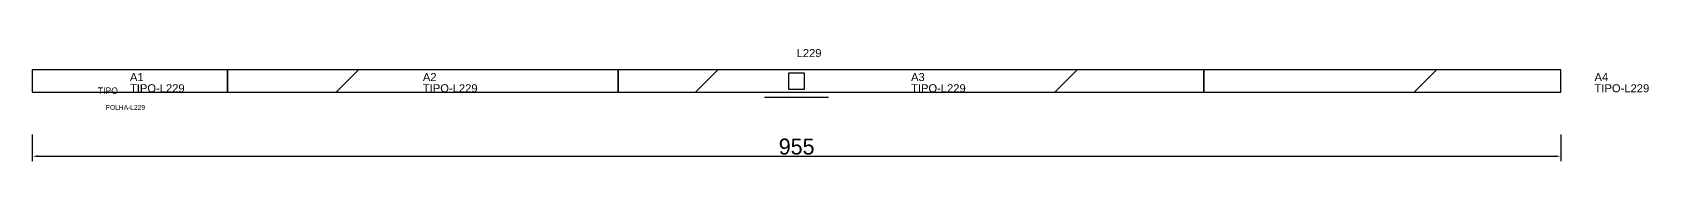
# Model space of a CAD drawing. Header units: metres. Extents: x 222 to 3245, y 144 to 215.
# Drawn here: x 222 to 1232, y 144 to 215 of the extents above; entities that cross this region are included whole.
import ezdxf

# ---------------------------------------------------------------- set-up
doc = ezdxf.new("R2010")
doc.units = ezdxf.units.M
for name, color, linetype in [('3', 3, 'CONTINUOUS'), ('AUX00', 7, 'CONTINUOUS'), ('COTA', 241, 'CONTINUOUS'), ('FOLHA', 255, 'CONTINUOUS'), ('Hachura', 251, 'CONTINUOUS'), ('NOMENCLATURA', 7, 'CONTINUOUS'), ('Nível', 160, 'CONTINUOUS'), ('Painéis', 200, 'CONTINUOUS'), ('Pilares', 5, 'CONTINUOUS'), ('SARR_2.2x7', 40, 'CONTINUOUS')]:
    doc.layers.add(name, color=color, linetype=linetype)
doc.styles.add('ARIAL', font='Arial.ttf')
doc.styles.add('STR_STANDARD', font='arial.ttf')
doc.dimstyles.new('EZ DXF', dxfattribs={"dimtxt": 10, "dimasz": 3.5, "dimexe": 3, "dimexo": 1.5, "dimgap": 1, "dimtad": 1, "dimdec": 1, "dimdsep": 46, "dimcen": 2.5, "dimazin": 3, "dimtfac": 1, "dimtmove": 0, "dimatfit": 3})

msp = doc.modelspace()

# ---------------------------------------------------------------- hatches: boundary and pattern name
at = {"layer": 'Hachura'}
h = msp.add_hatch(dxfattribs=at)
h.set_pattern_fill('ANSI31', scale=50)
h.paths.add_polyline_path([(263.2, 201.5), (222.2, 201.5), (222.2, 187.5), (270.2, 187.5), (1177.2, 187.5), (1177.2, 201.5)])
h = msp.add_hatch(dxfattribs=at)
h.set_pattern_fill('ANSI31', scale=50)
h.paths.add_polyline_path([(263.2, 201.5), (222.2, 201.5), (222.2, 187.5), (270.2, 187.5), (1177.2, 187.5), (1177.2, 201.5)])

# ---------------------------------------------------------------- linework, layer by layer
at = {"layer": '3'}
for points in [[(344.2, 187.5), (344.2, 201.5)], [(344.2, 187.5), (344.2, 201.5)], [(588.2, 187.5), (588.2, 201.5)], [(588.2, 187.5), (588.2, 201.5)], [(954.2, 187.5), (954.2, 201.5)], [(954.2, 187.5), (954.2, 201.5)]]:
    msp.add_lwpolyline(points, close=True, dxfattribs=at)
at = {"layer": 'Painéis', "color": 200}
for p, q in [((263.2, 201.5), (222.2, 201.5)), ((222.2, 201.5), (222.2, 187.5)), ((263.2, 201.5), (222.2, 201.5)), ((222.2, 201.5), (222.2, 187.5)), ((1177.2, 201.5), (263.2, 201.5)), ((1177.2, 201.5), (263.2, 201.5)), ((1177.2, 187.5), (1177.2, 201.5)), ((1177.2, 187.5), (1177.2, 201.5)), ((222.2, 187.5), (270.2, 187.5)), ((222.2, 187.5), (270.2, 187.5)), ((270.2, 187.5), (1177.2, 187.5)), ((270.2, 187.5), (1177.2, 187.5))]:
    msp.add_line(p, q, dxfattribs=at)
at = {"layer": 'Pilares'}
msp.add_lwpolyline([(694.7, 189.5), (704.7, 189.5), (704.7, 199.5), (694.7, 199.5)], close=True, dxfattribs=at)
msp.add_lwpolyline([(694.7, 189.5), (704.7, 189.5), (704.7, 199.5), (694.7, 199.5)], close=True, dxfattribs=at)
at = {"layer": 'SARR_2.2x7'}
msp.add_line((679.7, 184.5), (719.7, 184.5), dxfattribs=at)
msp.add_line((679.7, 184.5), (719.7, 184.5), dxfattribs=at)

# ---------------------------------------------------------------- texts
at = {"layer": '3', "style": 'STR_STANDARD'}
for s, p in [('A1', (283.2, 194.5)), ('A1', (283.2, 194.5)), ('A2', (466.2, 194.5)), ('A2', (466.2, 194.5)), ('A3', (771.2, 194.5)), ('A3', (771.2, 194.5)), ('A4', (1198.2, 194.5)), ('A4', (1198.2, 194.5))]:
    msp.add_text(s, height=5, dxfattribs=at).set_placement(p)
at = {"layer": 'AUX00', "style": 'STR_STANDARD'}
for p in [(283.2, 187.5), (283.2, 187.5), (466.2, 187.5), (466.2, 187.5), (771.2, 187.5), (771.2, 187.5), (1198.2, 187.5), (1198.2, 187.5)]:
    msp.add_text('TIPO-L229', height=5, dxfattribs=at).set_placement(p)
at = {"layer": 'FOLHA'}
msp.add_text('FOLHA-L229', height=3, dxfattribs=at).set_placement((268.2, 176.5))
msp.add_text('FOLHA-L229', height=3, dxfattribs=at).set_placement((268.2, 176.5))
at = {"layer": 'NOMENCLATURA', "insert": (699.7, 214.5), "char_height": 5, "attachment_point": 1, "style": 'ARIAL'}
msp.add_mtext('L229', dxfattribs=at)
msp.add_mtext('L229', dxfattribs=at)
at = {"layer": 'Nível'}
msp.add_text('TIPO', height=4, dxfattribs=at).set_placement((263.2, 186.5))
msp.add_text('TIPO', height=4, dxfattribs=at).set_placement((263.2, 186.5))

# ---------------------------------------------------------------- dimensions: what is measured, and where the dimension line sits
at = {"layer": 'COTA'}
msp.add_linear_dim(base=(222.2, 147.5), p1=(222.2, 162.5), p2=(1177.2, 162.5), dimstyle='EZ DXF', dxfattribs=at).render()
msp.add_linear_dim(base=(222.2, 147.5), p1=(222.2, 162.5), p2=(1177.2, 162.5), dimstyle='EZ DXF', dxfattribs=at).render()

doc.saveas('drawing.dxf')
